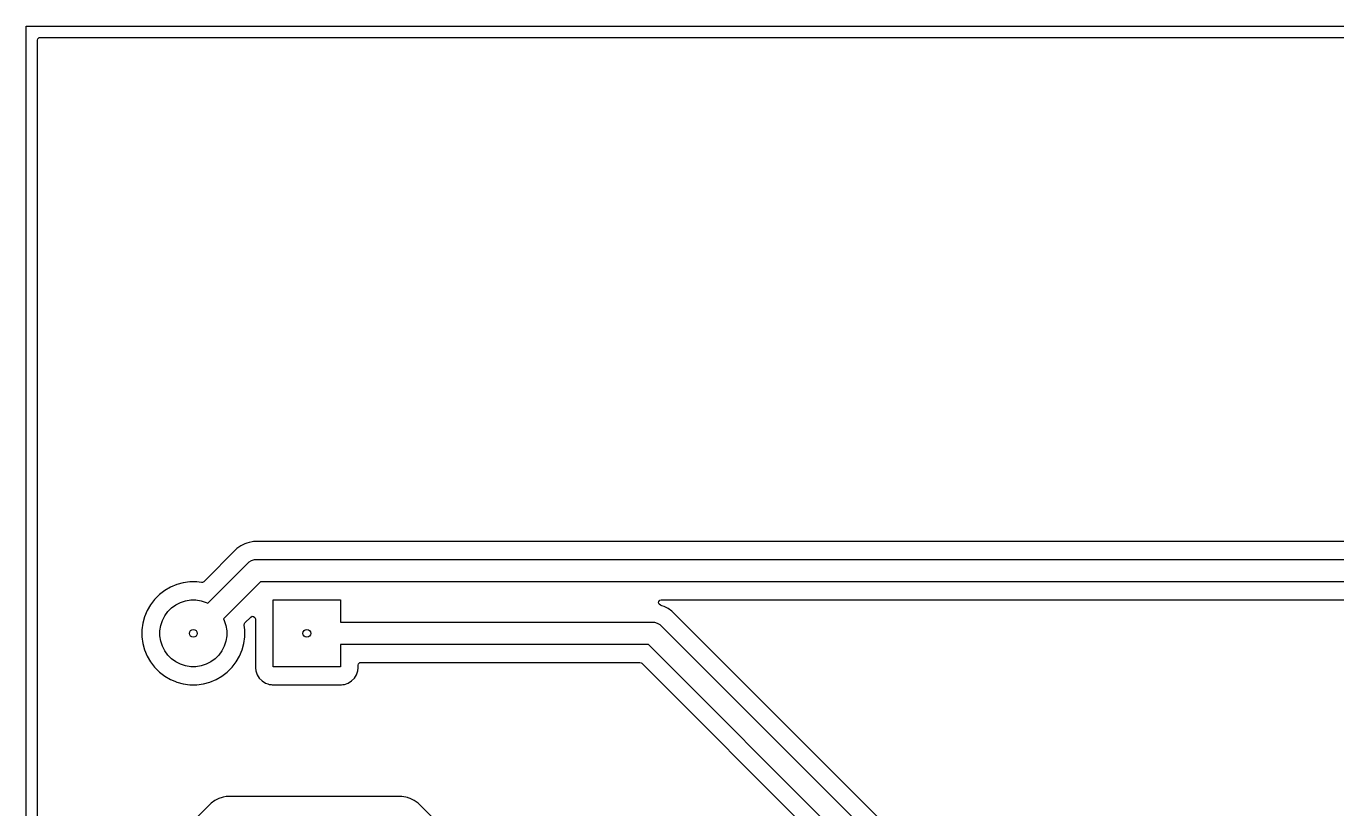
# Model space of a CAD drawing. Extents: x 20 to 124, y -124 to -20.
# Drawn here: x 20 to 78.7, y -55 to -20 of the extents above; entities that cross this region are included whole.
import ezdxf

# ---------------------------------------------------------------- set-up
doc = ezdxf.new("R2010")
doc.units = 0
doc.layers.add('BLACK', color=7, linetype='CONTINUOUS')
doc.layers.add('WHITE', color=7, linetype='CONTINUOUS')

msp = doc.modelspace()

# ---------------------------------------------------------------- linework, layer by layer
at = {"layer": 'BLACK', "linetype": 'CONTINUOUS'}
for p, q in [((20.520185, -20.557461), (20.572989, -20.511706)), ((20.572989, -20.511706), (20.6245, -20.5005)), ((20.6245, -20.5005), (123.3755, -20.5005)), ((20.5005, -20.6245), (20.520185, -20.557461)), ((20.5005, -47.011723), (20.5005, -20.6245)), ((29.434478, -43.368836), (27.948427, -44.854886)), ((29.600088, -43.248513), (29.434478, -43.368836)), ((29.691285, -43.202046), (29.600088, -43.248513)), ((29.782474, -43.155582), (29.691284, -43.202045)), ((29.691284, -43.202045), (29.691285, -43.202046)), ((29.827052, -43.141097), (29.782474, -43.155582)), ((29.879823, -43.123951), (29.827052, -43.141097)), ((29.977163, -43.092323), (29.879823, -43.12395)), ((29.879823, -43.12395), (29.879823, -43.123951)), ((30.111953, -43.070974), (29.977163, -43.092323)), ((30.179348, -43.0603), (30.111953, -43.070974)), ((30.384051, -43.0603), (30.179348, -43.0603)), ((113.820652, -43.0603), (30.384051, -43.0603)), ((29.928147, -44.007247), (29.97731, -43.964131)), ((29.97731, -43.964131), (29.977319, -43.964123)), ((29.977319, -43.964123), (30.090358, -43.89886)), ((30.090358, -43.89886), (30.216437, -43.865077)), ((30.216437, -43.865077), (30.216452, -43.865077)), ((30.216452, -43.865077), (30.2817, -43.8608)), ((30.2817, -43.8608), (113.7183, -43.8608)), ((28.123376, -45.812017), (29.928147, -44.007247)), ((26.460328, -45.094818), (26.199168, -45.245599)), ((26.460338, -45.094814), (26.460328, -45.094818)), ((26.738939, -44.979413), (26.460338, -45.094814)), ((27.030233, -44.901361), (26.738939, -44.979413)), ((27.329206, -44.862001), (27.030233, -44.901361)), ((27.329211, -44.862), (27.329206, -44.862001)), ((27.329217, -44.862), (27.329211, -44.862)), ((27.630783, -44.862), (27.329217, -44.862)), ((27.630788, -44.862), (27.630783, -44.862)), ((27.630793, -44.862001), (27.630788, -44.862)), ((27.844561, -44.890144), (27.630793, -44.862001)), ((27.887104, -44.888371), (27.844561, -44.890144)), ((27.948427, -44.854886), (27.887104, -44.888371)), ((30.488806, -44.8608), (28.830482, -46.519123)), ((113.511194, -44.8608), (30.488806, -44.8608)), ((25.746679, -45.642421), (25.563099, -45.881668)), ((25.746685, -45.642414), (25.746679, -45.642421)), ((25.959914, -45.429185), (25.746685, -45.642414)), ((25.959921, -45.429179), (25.959914, -45.429185)), ((26.199168, -45.245599), (25.959921, -45.429179)), ((26.905975, -45.776681), (27.129832, -45.703945)), ((27.129832, -45.703945), (27.362311, -45.667124)), ((27.362311, -45.667124), (27.597689, -45.667124)), ((27.597689, -45.667124), (27.830168, -45.703945)), ((27.830168, -45.703945), (28.054025, -45.776681)), ((31.06, -48.6625), (31.06, -45.6625)), ((31.06, -45.6625), (34.06, -45.6625)), ((34.06, -45.6625), (34.06, -46.6625)), ((48.303002, -45.799434), (48.314917, -45.730588)), ((48.314917, -45.730588), (48.362161, -45.679112)), ((48.362161, -45.679112), (48.426194, -45.6613)), ((48.426194, -45.6613), (99.532407, -45.6613)), ((25.412314, -46.142838), (25.296913, -46.421439)), ((25.412318, -46.142828), (25.412314, -46.142838)), ((25.563099, -45.881668), (25.412318, -46.142828)), ((26.20104, -46.378752), (26.339391, -46.188328)), ((26.339391, -46.188328), (26.505828, -46.021891)), ((26.505828, -46.021891), (26.696252, -45.88354)), ((26.696252, -45.88354), (26.905975, -45.776681)), ((28.054025, -45.776681), (28.123376, -45.812017)), ((48.3302, -45.863793), (48.303002, -45.799434)), ((48.387875, -45.903231), (48.3302, -45.863793)), ((48.415032, -45.912055), (48.387875, -45.903231)), ((48.456876, -45.925651), (48.415032, -45.912055)), ((48.554219, -45.95728), (48.456876, -45.925651)), ((48.583536, -45.972218), (48.554219, -45.95728)), ((48.736611, -46.050213), (48.583536, -45.972218)), ((48.902219, -46.170534), (48.736611, -46.050213)), ((48.902221, -46.170536), (48.902219, -46.170534)), ((65.965228, -63.233543), (48.902221, -46.170536)), ((25.218861, -46.712733), (25.179501, -47.011706)), ((25.296913, -46.421439), (25.218861, -46.712733)), ((25.984624, -47.044811), (26.021445, -46.812332)), ((26.021445, -46.812332), (26.094181, -46.588475)), ((26.094181, -46.588475), (26.20104, -46.378752)), ((28.830482, -46.519123), (28.865819, -46.588475)), ((28.865819, -46.588475), (28.938555, -46.812332)), ((28.938555, -46.812332), (28.975376, -47.044811)), ((29.752354, -46.797934), (29.763119, -46.728903)), ((29.7805, -47.011717), (29.752354, -46.797934)), ((29.763119, -46.728903), (29.787609, -46.694074)), ((29.787609, -46.694074), (30.04782, -46.433864)), ((30.04782, -46.433864), (30.109142, -46.40038)), ((30.109142, -46.40038), (30.178834, -46.405364)), ((30.178834, -46.405364), (30.234767, -46.447236)), ((30.234767, -46.447236), (30.259184, -46.5127)), ((30.259184, -46.5127), (30.2595, -46.521546)), ((30.2595, -46.521546), (30.2595, -48.70746)), ((34.06, -46.6625), (48.055, -46.6625)), ((48.055, -46.6625), (48.120248, -46.666777)), ((48.120248, -46.666777), (48.120263, -46.666777)), ((48.120263, -46.666777), (48.246342, -46.70056)), ((48.246342, -46.70056), (48.359381, -46.765823)), ((48.359381, -46.765823), (48.359396, -46.765838)), ((48.359396, -46.765838), (48.408553, -46.808947)), ((48.408553, -46.808947), (65.84232, -64.242714)), ((20.5005, -123.3755), (20.5005, -47.011723)), ((25.179501, -47.011706), (25.1795, -47.011723)), ((25.1795, -47.011723), (25.1795, -47.313276)), ((25.1795, -47.313276), (25.179501, -47.313293)), ((25.179501, -47.313293), (25.218861, -47.612266)), ((25.984624, -47.280189), (25.984624, -47.044811)), ((26.021445, -47.512668), (25.984624, -47.280189)), ((26.094181, -47.736525), (26.021445, -47.512668)), ((28.938555, -47.512668), (28.865819, -47.736525)), ((28.975376, -47.280189), (28.938555, -47.512668)), ((28.975376, -47.044811), (28.975376, -47.280189)), ((29.741138, -47.612268), (29.7805, -47.313283)), ((29.7805, -47.313283), (29.7805, -47.011717)), ((25.218861, -47.612266), (25.296913, -47.90356)), ((25.296913, -47.90356), (25.412314, -48.182161)), ((26.20104, -47.946248), (26.094181, -47.736525)), ((26.339391, -48.136672), (26.20104, -47.946248)), ((28.75896, -47.946248), (28.620609, -48.136672)), ((28.865819, -47.736525), (28.75896, -47.946248)), ((29.547683, -48.182168), (29.663087, -47.903558)), ((29.663087, -47.903558), (29.741138, -47.612268)), ((47.847894, -47.6625), (34.06, -47.6625)), ((34.06, -47.6625), (34.06, -48.6625)), ((65.135214, -64.94982), (47.847894, -47.6625)), ((25.412314, -48.182161), (25.412318, -48.182171)), ((25.412318, -48.182171), (25.563099, -48.443331)), ((25.563099, -48.443331), (25.746679, -48.682578)), ((25.746679, -48.682578), (25.746685, -48.682585)), ((25.746685, -48.682585), (25.959914, -48.895814)), ((26.505828, -48.303109), (26.339391, -48.136672)), ((26.696252, -48.44146), (26.505828, -48.303109)), ((26.905975, -48.548319), (26.696252, -48.44146)), ((27.129832, -48.621055), (26.905975, -48.548319)), ((27.362311, -48.657876), (27.129832, -48.621055)), ((27.597689, -48.657876), (27.362311, -48.657876)), ((27.830168, -48.621055), (27.597689, -48.657876)), ((28.054025, -48.548319), (27.830168, -48.621055)), ((28.263748, -48.44146), (28.054025, -48.548319)), ((28.454172, -48.303109), (28.263748, -48.44146)), ((28.620609, -48.136672), (28.454172, -48.303109)), ((29.00008, -48.895819), (29.213319, -48.68258)), ((29.213319, -48.68258), (29.3969, -48.443332)), ((29.3969, -48.443332), (29.547683, -48.182168)), ((34.06, -48.6625), (31.06, -48.6625)), ((34.8605, -48.587), (34.880185, -48.519961)), ((34.8605, -48.707454), (34.8605, -48.587)), ((34.880185, -48.519961), (34.932989, -48.474206)), ((34.932989, -48.474206), (34.9845, -48.463)), ((34.9845, -48.463), (47.464953, -48.463)), ((47.464953, -48.463), (47.531992, -48.482685)), ((47.531992, -48.482685), (47.552634, -48.499319)), ((47.552634, -48.499319), (64.126043, -65.072728)), ((25.959914, -48.895814), (25.959921, -48.89582)), ((25.959921, -48.89582), (26.199168, -49.0794)), ((26.199168, -49.0794), (26.460328, -49.230181)), ((26.460328, -49.230181), (26.460329, -49.230181)), ((26.460329, -49.230181), (26.460332, -49.230183)), ((26.460332, -49.230183), (26.646072, -49.307119)), ((28.221058, -49.345587), (28.499668, -49.230183)), ((28.499668, -49.230183), (28.760832, -49.0794)), ((28.760832, -49.0794), (29.00008, -48.895819)), ((30.2595, -48.70746), (30.27463, -48.841749)), ((30.27463, -48.841749), (30.274631, -48.841754)), ((30.274631, -48.841754), (30.334211, -49.012023)), ((30.334211, -49.012023), (30.430184, -49.164762)), ((30.430184, -49.164762), (30.557738, -49.292316)), ((34.562262, -49.292316), (34.689816, -49.164762)), ((34.689816, -49.164762), (34.785789, -49.012022)), ((34.785789, -49.012022), (34.845368, -48.841755)), ((34.845368, -48.841755), (34.8605, -48.707454)), ((26.646072, -49.307119), (26.738939, -49.345586)), ((26.738939, -49.345586), (26.73894, -49.345586)), ((26.73894, -49.345586), (26.738942, -49.345587)), ((26.738942, -49.345587), (27.030232, -49.423638)), ((27.030232, -49.423638), (27.329217, -49.463)), ((27.329217, -49.463), (27.329224, -49.463)), ((27.329224, -49.463), (27.630776, -49.463)), ((27.630776, -49.463), (27.630783, -49.463)), ((27.630783, -49.463), (27.929768, -49.423638)), ((27.929768, -49.423638), (28.221058, -49.345587)), ((30.557738, -49.292316), (30.710478, -49.388289)), ((30.710478, -49.388289), (30.8115, -49.423638)), ((30.8115, -49.423638), (30.880745, -49.447868)), ((30.880745, -49.447868), (30.88075, -49.447869)), ((30.88075, -49.447869), (30.971246, -49.458065)), ((30.971246, -49.458065), (31.01504, -49.462999)), ((31.01504, -49.462999), (31.015043, -49.463)), ((31.015043, -49.463), (31.015046, -49.463)), ((31.015046, -49.463), (34.104957, -49.463)), ((34.104957, -49.463), (34.104958, -49.462999)), ((34.104958, -49.462999), (34.172104, -49.455434)), ((34.172104, -49.455434), (34.239249, -49.447869)), ((34.239249, -49.447869), (34.239252, -49.447868)), ((34.239252, -49.447868), (34.239255, -49.447868)), ((34.239255, -49.447868), (34.409522, -49.388289)), ((34.409522, -49.388289), (34.562262, -49.292316)), ((28.622874, -54.551982), (28.531684, -54.598445)), ((28.667452, -54.537497), (28.622874, -54.551982)), ((28.720223, -54.520351), (28.667452, -54.537497)), ((28.817563, -54.488723), (28.720223, -54.52035)), ((28.720223, -54.52035), (28.720223, -54.520351)), ((28.952353, -54.467374), (28.817563, -54.488723)), ((29.019748, -54.4567), (28.952353, -54.467374)), ((29.224451, -54.4567), (29.019748, -54.4567)), ((36.792052, -54.4567), (29.224451, -54.4567)), ((36.819695, -54.461078), (36.792052, -54.4567)), ((36.994235, -54.488722), (36.819695, -54.461078)), ((37.067703, -54.512594), (36.994235, -54.488722)), ((37.091576, -54.520351), (37.067703, -54.512594)), ((37.142215, -54.536804), (37.091576, -54.520351)), ((37.188923, -54.551981), (37.142215, -54.536804)), ((37.280112, -54.598445), (37.188923, -54.551981)), ((28.274878, -54.765236), (26.829736, -56.210378)), ((28.440488, -54.644913), (28.274878, -54.765236)), ((28.531685, -54.598446), (28.440488, -54.644913)), ((28.531684, -54.598445), (28.531685, -54.598446)), ((37.280114, -54.598446), (37.280112, -54.598445)), ((37.371311, -54.644913), (37.280114, -54.598446)), ((37.536919, -54.765234), (37.371311, -54.644913)), ((37.53692, -54.765235), (37.536919, -54.765234)), ((37.536921, -54.765236), (37.53692, -54.765235)), ((46.797365, -64.025681), (37.536921, -54.765236))]:
    msp.add_line(p, q, dxfattribs=at)
at = {"layer": 'BLACK'}
for centre in [(27.48, -47.1625), (32.56, -47.1625)]:
    msp.add_circle(centre, 0.175, dxfattribs=at)
at = {"layer": 'WHITE', "linetype": 'CONTINUOUS'}
for p, q in [((20, -20), (124, -20)), ((20, -124), (20, -20))]:
    msp.add_line(p, q, dxfattribs=at)
at = {"layer": 'WHITE'}
for centre in [(27.48, -47.1625), (32.56, -47.1625)]:
    msp.add_circle(centre, 0.175, dxfattribs=at)

doc.saveas('drawing.dxf')
